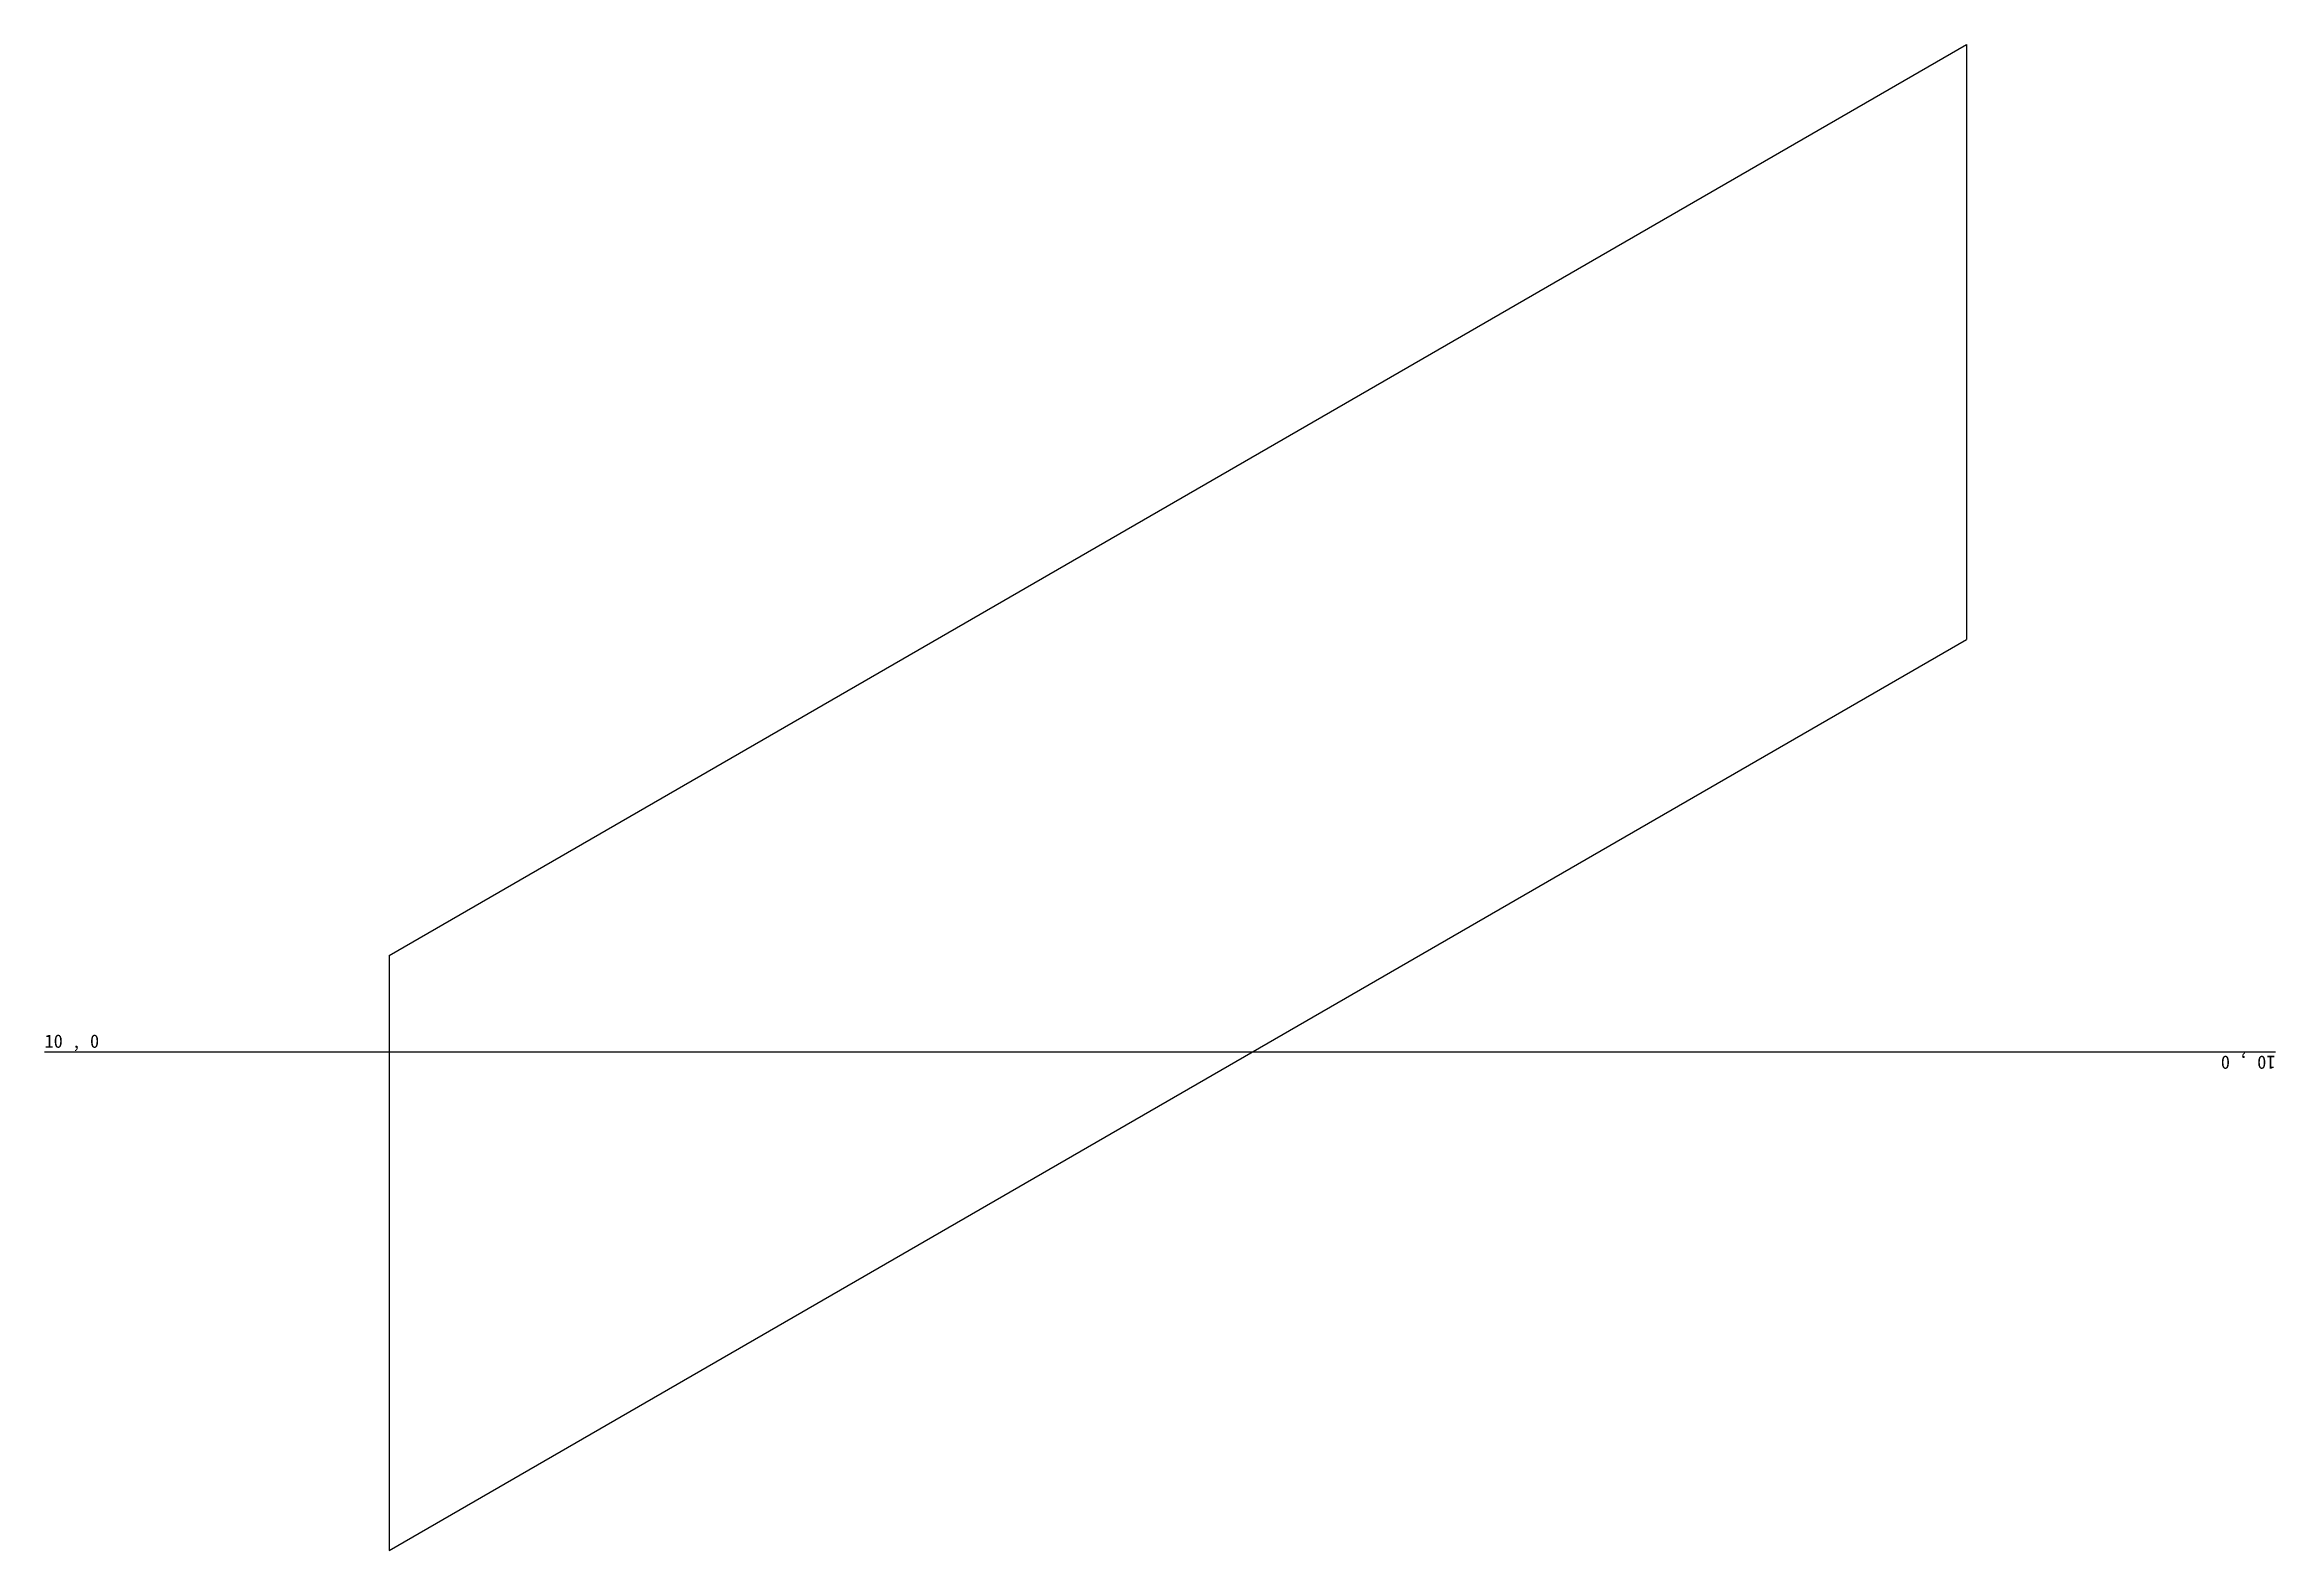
# Model space of a CAD drawing. Units: millimetres at full size, sheet at 1:100. Extents: x -15551 to 15061, y -10331 to 10331.
import ezdxf
from ezdxf.enums import TextEntityAlignment as Align

# ---------------------------------------------------------------- set-up
doc = ezdxf.new("R2010")
doc.units = ezdxf.units.MM
doc.header["$LTSCALE"] = 100
doc.layers.add('0-0', color=7, linetype='Continuous')
doc.styles.add('ＭＳ ゴシック', font='')
doc.styles.get('ＭＳ ゴシック').set_extended_font_data('MS Gothic')

msp = doc.modelspace()

# ---------------------------------------------------------------- linework, layer by layer
at = {"layer": '0-0'}
for p, q in [((-10823.1, -2166.2), (10823.1, 10331.2)), ((10823.1, 10331.2), (10823.1, 2166.2)), ((-10823.1, -10331.2), (10823.1, 2166.2)), ((-10823.1, -2166.2), (-10823.1, -10331.2)), ((-15551, -3489.8), (15061.2, -3489.8))]:
    msp.add_line(p, q, dxfattribs=at)

# ---------------------------------------------------------------- texts
at = {"layer": '0-0', "color": 6, "style": 'ＭＳ ゴシック'}
msp.add_text('10 , 0', height=183.3, dxfattribs=at).set_placement((-15551, -3489.8), align=Align.BOTTOM_LEFT)
msp.add_text('10 , 0', height=183.3, rotation=180, dxfattribs=at).set_placement((15061.2, -3489.8), align=Align.BOTTOM_LEFT)

doc.saveas('drawing.dxf')
